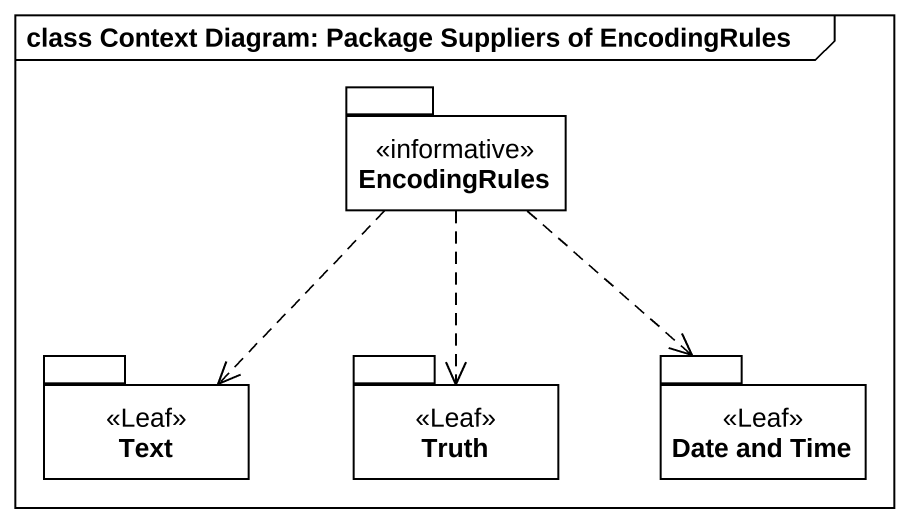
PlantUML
@startuml
mainframe class Context Diagram: Package Suppliers of EncodingRules
package EncodingRules <<informative>> {
}
package Text <<Leaf>> {
}
package Truth <<Leaf>> {
}
package "Date and Time" as Date_and_Time <<Leaf>> {
}
EncodingRules ..> Text
EncodingRules ..> Truth
EncodingRules ..> Date_and_Time
@enduml
